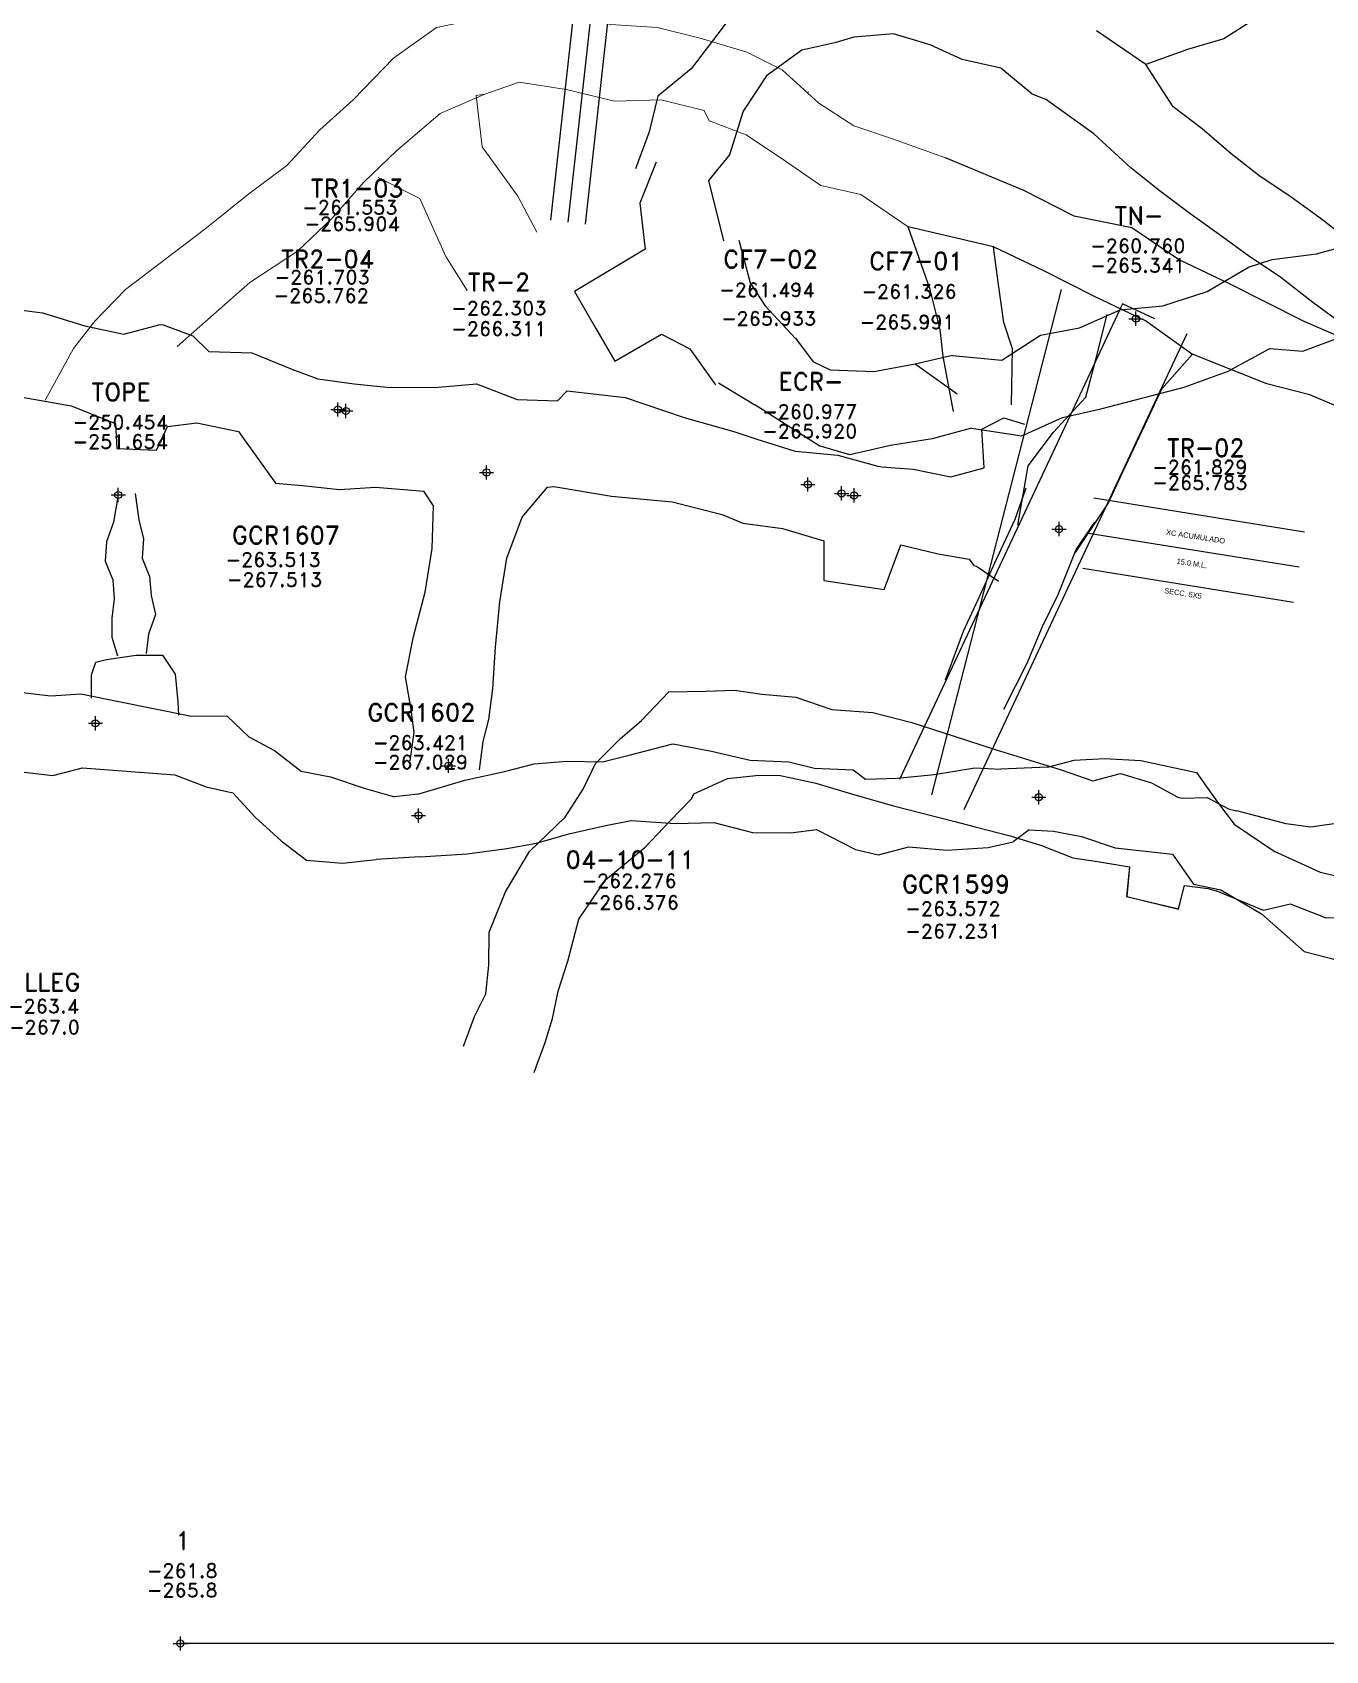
# Model space of a CAD drawing. Extents: x 9357 to 21428, y 9501 to 100038.
# Drawn here: x 10389.6 to 10480.5, y 9999.5 to 10113.3 of the extents above; entities that cross this region are included whole.
import ezdxf
from ezdxf.enums import TextEntityAlignment as Align

# ---------------------------------------------------------------- set-up
doc = ezdxf.new("R2010")
doc.units = 0
doc.header["$LTSCALE"] = 1.25
doc.header["$MEASUREMENT"] = 0
doc.header["$PDMODE"] = 34
doc.header["$PDSIZE"] = 0.5
doc.layers.get('0').update_dxf_attribs({"linetype": 'CONTINUOUS'})
for name, color, linetype in [('CF-340-8149-W-FIC', 1, 'CONTINUOUS'), ('CF-340-8149-W-SCR', 5, 'CONTINUOUS'), ('F-340-8110-W-FIC-SA', 241, 'CONTINUOUS'), ('F-340-8110-W-SA', 241, 'CONTINUOUS'), ('R-270-8326-SW-SCR', 220, 'CONTINUOUS')]:
    doc.layers.add(name, color=color, linetype=linetype)
doc.styles.add('ROMAND', font='romand.shx')
doc.styles.add('ROMANS', font='romans')

# ---------------------------------------------------------------- blocks, each defined once
blk = doc.blocks.new('F2')
blk.add_point((0, 0))
at = {"style": 'ROMAND'}
for tag, height, p in [('NOMBRE', 1.25, (0.2, 6.62)), ('CIELO', 1, (0.14, 4.62)), ('PISO', 1, (0.14, 3.25))]:
    blk.add_attdef(tag, text='', height=height, dxfattribs=at).set_placement(p, align=Align.CENTER)
at = {"style": 'ROMANS', "flags": 1}
for tag, p in [('MINA', (-0.07, -3.26)), ('LOCALIZACION', (-0.07, -4.93)), ('ESTRUCTURA', (-0.07, -6.62)), ('NIVEL', (-0.07, -8.29)), ('OBRA', (-0.07, -10.12)), ('FECHA', (-0.07, -11.79)), ('ATRAS', (-0.07, -13.48)), ('TOPOGRAFO', (2.67, -15.3))]:
    blk.add_attdef(tag, text='', height=1.25, dxfattribs=at).set_placement(p, align=Align.CENTER)

msp = doc.modelspace()

# ---------------------------------------------------------------- linework, layer by layer
for points, elevation in [([(10433.91, 10171.07), (10426.04, 10100.1)], 0), ([(10435.12, 10170.94), (10427.25, 10099.96)], -6.38), ([(10436.33, 10170.8), (10428.46, 10099.83)], 0)]:
    msp.add_lwpolyline(points, dxfattribs=dict(elevation=elevation))
at = {"color": 1}
for points, elevation in [([(10461.94, 10095.24), (10452.83, 10059.7)], -261.22), ([(10463.86, 10078.1), (10478.67, 10075.72)], -261.49)]:
    msp.add_lwpolyline(points, dxfattribs=dict(at, elevation=elevation))
at = {"color": 3}
for points in [[(10466.26, 10094.23), (10450.57, 10060.76)], [(10470.78, 10092.11), (10455.09, 10058.64)], [(10464.25, 10080.57), (10479.06, 10078.19)], [(10463.46, 10075.63), (10478.27, 10073.25)]]:
    msp.add_lwpolyline(points, dxfattribs=at)
at = {"color": 2}
for points, elevation in [([(10468.52, 10093.17), (10466.26, 10094.23)], -261.22), ([(10500, 10000), (10400, 10000)], -261.8), ([(10500, 10000), (10400, 10000)], -261.8)]:
    msp.add_lwpolyline(points, dxfattribs=dict(at, elevation=elevation))
at = {"lineweight": 20}
msp.add_polyline3d([(10420.81, 10108.88, -255.73), (10421.4, 10108.98, -256.67)], dxfattribs=at)
at = {"layer": 'CF-340-8149-W-SCR', "color": 5}
for points in [[(10386.51, 10094.08, -260.65), (10390.3, 10093.59, -260.3), (10393.29, 10092.68, -260.95), (10396.03, 10092.1, -260.6), (10398.58, 10092.78, -260.25), (10398.78, 10092.75, -260.25), (10400.88, 10091.98, -260.21), (10402.01, 10090.88, -260.49), (10405.03, 10090.77, -260.94), (10407.83, 10089.62, -260.6)], [(10386.51, 10094.08, -265.95), (10390.3, 10093.59, -265.9), (10393.29, 10092.68, -265.85), (10396.03, 10092.1, -265.9), (10398.58, 10092.78, -266.15), (10398.78, 10092.75, -266.15), (10400.88, 10091.98, -266.01), (10402.01, 10090.88, -266.09), (10405.03, 10090.77, -266.04), (10407.83, 10089.62, -265.7)], [(10407.83, 10089.62, -260.6), (10409.66, 10088.96, -260.38), (10412.23, 10088.6, -261.07), (10414.72, 10088.35, -261.25), (10418.16, 10088.37, -260.93), (10420.82, 10088.6, -260.61), (10423.69, 10087.49, -261.19), (10423.69, 10087.49, -261.19), (10426.53, 10087.41, -261.56), (10427.21, 10088.1, -261.27), (10431.28, 10087.63, -261.04), (10435.43, 10086.24, -260.81), (10438.93, 10085.24, -260.49), (10440.54, 10084.71, -260.76)], [(10407.83, 10089.62, -265.7), (10409.66, 10088.96, -265.68), (10412.23, 10088.6, -266.07), (10414.72, 10088.35, -266.35), (10418.16, 10088.37, -266.43), (10420.82, 10088.6, -266.41), (10423.69, 10087.49, -266.19), (10423.69, 10087.49, -266.19), (10426.53, 10087.41, -266.06), (10427.21, 10088.1, -266.17), (10431.28, 10087.63, -266.14), (10435.43, 10086.24, -266.21), (10438.93, 10085.24, -266.09), (10440.54, 10084.71, -265.96)], [(10385.62, 10088.25, -260.65), (10389.27, 10087.58, -260.3), (10392.33, 10087.06, -260.95), (10395.44, 10085.81, -260.6), (10395.54, 10084.04, -260.25), (10398.33, 10083.93, -260.25), (10399.1, 10085.59, -260.21), (10401.15, 10085.85, -260.49), (10404.09, 10085.25, -260.94), (10406.7, 10081.6, -260.6)], [(10385.62, 10088.25, -265.95), (10389.27, 10087.58, -265.9), (10392.33, 10087.06, -265.85), (10395.44, 10085.81, -265.9), (10395.54, 10084.04, -266.15), (10398.33, 10083.93, -266.15), (10399.1, 10085.59, -266.01), (10401.15, 10085.85, -266.09), (10404.09, 10085.25, -266.04), (10406.7, 10081.6, -265.7)], [(10440.54, 10084.71, -260.76), (10440.54, 10084.71, -260.76), (10440.54, 10084.71, -260.76), (10443.24, 10083.86, -260.94), (10446.23, 10083.57, -261.32), (10449.04, 10082.8, -261.5), (10449.34, 10082.76, -261.5), (10451.54, 10082.6, -261.68), (10454.19, 10082.06, -261.97), (10456.52, 10082.69, -262.05), (10456.36, 10085.41, -261.45), (10457.9, 10086.2, -261.45), (10459.36, 10085.77, -261.83)], [(10440.54, 10084.71, -265.96), (10440.54, 10084.71, -265.96), (10440.54, 10084.71, -265.96), (10443.24, 10083.86, -266.04), (10446.23, 10083.57, -265.92), (10449.04, 10082.8, -265.8), (10449.34, 10082.76, -265.8), (10451.54, 10082.6, -265.68), (10454.19, 10082.06, -265.57), (10456.52, 10082.69, -265.65), (10456.36, 10085.41, -265.65), (10457.9, 10086.2, -265.65), (10459.36, 10085.77, -265.53)], [(10406.7, 10081.6, -260.6), (10408.6, 10081.44, -260.38), (10411.19, 10081.17, -261.07), (10413.73, 10081.32, -261.25), (10417.13, 10081.04, -260.93)], [(10406.7, 10081.6, -265.7), (10408.6, 10081.44, -265.68), (10411.19, 10081.17, -266.07), (10413.73, 10081.32, -266.35), (10417.13, 10081.04, -266.43)], [(10416.17, 10062.08, -262.28), (10416.43, 10064.07, -262.27), (10416.24, 10065.7, -262.17), (10415.83, 10067.98, -262.06), (10416.4, 10070.83, -261.65), (10417.21, 10073.95, -261.54), (10417.71, 10077.01, -261.93), (10417.8, 10080.02, -261.82), (10417.13, 10081.04, -260.93)], [(10416.17, 10062.08, -266.38), (10416.43, 10064.07, -266.37), (10416.24, 10065.7, -266.37), (10415.83, 10067.98, -266.26), (10416.4, 10070.83, -266.15), (10417.21, 10073.95, -266.14), (10417.71, 10077.01, -266.23), (10417.8, 10080.02, -266.32), (10417.13, 10081.04, -266.43)], [(10421.03, 10061.45, -262.28), (10421.29, 10063.44, -262.27), (10421.7, 10065, -262.17), (10421.98, 10067.18, -262.06), (10422.15, 10070.08, -261.65), (10422.47, 10073.27, -261.54), (10422.96, 10076.33, -261.93), (10424.04, 10079.21, -261.82), (10425.83, 10081.33, -261.56)], [(10421.03, 10061.45, -266.38), (10421.29, 10063.44, -266.37), (10421.7, 10065, -266.37), (10421.98, 10067.18, -266.26), (10422.15, 10070.08, -266.15), (10422.47, 10073.27, -266.14), (10422.96, 10076.33, -266.23), (10424.04, 10079.21, -266.32), (10425.83, 10081.32, -266.06)], [(10425.83, 10081.32, -266.06), (10426.26, 10081.37, -266.17), (10430.31, 10080.7, -266.14), (10434.59, 10080.29, -266.21), (10438.1, 10079.4, -266.09), (10438.1, 10079.4, -266.09)], [(10425.83, 10081.33, -261.56), (10426.26, 10081.37, -261.27), (10430.31, 10080.7, -261.04), (10434.59, 10080.29, -260.81), (10438.1, 10079.4, -260.49), (10438.1, 10079.4, -260.49)], [(10438.1, 10079.4, -260.49), (10438.1, 10079.4, -260.49), (10439.56, 10078.79, -260.76), (10442.34, 10078.43, -260.94), (10445.24, 10077.55, -261.32), (10445.25, 10074.76, -261.5), (10449.49, 10074.14, -261.5), (10450.66, 10077.27, -261.68), (10453.29, 10076.63, -261.97), (10455.47, 10076.27, -262.05), (10455.8, 10075.82, -261.45), (10455.99, 10075.78, -261.45), (10457.54, 10074.72, -261.83)], [(10438.1, 10079.4, -266.09), (10438.1, 10079.4, -266.09), (10439.56, 10078.79, -265.96), (10442.34, 10078.43, -266.04), (10445.24, 10077.55, -265.92), (10445.25, 10074.76, -265.8), (10449.49, 10074.14, -265.8), (10450.66, 10077.27, -265.68), (10453.29, 10076.63, -265.57), (10455.47, 10076.27, -265.65), (10455.8, 10075.82, -265.65), (10455.99, 10075.78, -265.65), (10457.54, 10074.72, -265.53)]]:
    msp.add_polyline3d(points, dxfattribs=at)
at = {"layer": 'F-340-8110-W-SA', "color": 1}
msp.add_lwpolyline([(10393.76, 10066.48), (10393.76, 10068.13), (10394.05, 10069.03), (10394.81, 10069.22), (10396.89, 10069.51), (10398.74, 10069.51), (10399.64, 10068.18), (10399.83, 10066.24), (10399.88, 10065.29)], dxfattribs=at)
for points in [[(10395.63, 10080.78, -250.45), (10395.29, 10078.86, -252.03), (10394.81, 10077.48, -252.81), (10394.72, 10076.12, -253.9), (10395.24, 10074.82, -255.28), (10395.35, 10073.48, -257.06), (10395.17, 10072.12, -258.44), (10395.18, 10070.77, -260.53), (10395.59, 10069.46, -262.38)], [(10395.63, 10080.78, -251.65), (10395.29, 10078.86, -253.83), (10394.81, 10077.48, -255.61), (10394.72, 10076.12, -256.8), (10395.24, 10074.82, -258.28), (10395.35, 10073.48, -259.96), (10395.17, 10072.12, -261.84), (10395.18, 10070.77, -263.13), (10395.59, 10069.46, -264.51)], [(10396.83, 10080.88, -250.45), (10397.09, 10079.02, -252.03), (10397.4, 10077.7, -252.81), (10397.31, 10076.34, -253.9), (10397.83, 10075.04, -255.28), (10397.94, 10073.7, -257.06), (10398.26, 10072.38, -258.44), (10397.77, 10070.99, -260.53), (10397.59, 10069.63, -262.38)], [(10396.83, 10080.88, -251.65), (10397.09, 10079.02, -253.83), (10397.4, 10077.7, -255.61), (10397.31, 10076.34, -256.8), (10397.83, 10075.04, -258.28), (10397.94, 10073.7, -259.96), (10398.26, 10072.38, -261.84), (10397.77, 10070.99, -263.13), (10397.59, 10069.63, -264.51)]]:
    msp.add_polyline3d(points, dxfattribs=at)
at = {"layer": 'F-340-8110-W-SA'}
for points in [[(10367.69, 10074.98, -260.98), (10367.77, 10067.32, -263.1), (10370.77, 10067.19, -263.2), (10373.57, 10067.55, -263.6), (10376.26, 10067.91, -263.61), (10378.66, 10067.97, -263.41), (10381.26, 10067.93, -262.91), (10383.96, 10067.89, -262.62), (10386.28, 10067.04, -263.12), (10388.68, 10066.9, -263.32), (10390.89, 10066.65, -263.82), (10392.99, 10066.79, -263.52), (10400.79, 10065.23, -264.28)], [(10367.69, 10074.98, -266.08), (10367.77, 10067.32, -266.7), (10370.77, 10067.19, -266.8), (10373.57, 10067.55, -266.9), (10376.26, 10067.91, -267.01), (10378.66, 10067.97, -267.01), (10381.26, 10067.93, -267.01), (10383.96, 10067.89, -267.02), (10386.28, 10067.04, -266.92), (10388.68, 10066.9, -266.92), (10390.89, 10066.65, -266.92), (10392.99, 10066.79, -266.92), (10400.79, 10065.23, -266.98)], [(10400.79, 10065.23, -264.28), (10403.27, 10065.25, -263.43), (10404.81, 10063.76, -263.09), (10406.62, 10062.82, -263.45), (10408.49, 10061.35, -263.61), (10410.56, 10060.96, -263.47), (10412.93, 10060.17, -263.81), (10415.05, 10059.56, -263.47)], [(10400.79, 10065.23, -266.98), (10403.27, 10065.25, -267.03), (10404.81, 10063.76, -266.79), (10406.62, 10062.82, -267.05), (10408.49, 10061.35, -266.91), (10410.56, 10060.96, -266.97), (10412.93, 10060.17, -266.91), (10415.05, 10059.56, -266.97)], [(10416.7, 10059.73, -263.42), (10420.01, 10060.73, -263.49), (10422.8, 10061.32, -263.6), (10424.88, 10061.88, -263.51), (10427.18, 10062.05, -263.82), (10429.68, 10062.02, -263.63), (10431.57, 10062.47, -263.64), (10434.55, 10063.26, -263.65), (10434.65, 10063.27, -263.65), (10437.36, 10062.75, -263.07), (10440.08, 10062.13, -263.28), (10442.79, 10062.01, -263.69), (10444.6, 10061.56, -263.8), (10447.31, 10061.44, -263.91)], [(10416.7, 10059.73, -267.03), (10420.01, 10060.73, -267.19), (10422.8, 10061.32, -267.2), (10424.88, 10061.88, -267.11), (10427.18, 10062.05, -267.12), (10429.68, 10062.02, -267.13), (10431.57, 10062.47, -267.14), (10434.55, 10063.26, -267.05), (10434.65, 10063.27, -267.05), (10437.36, 10062.75, -267.07), (10440.08, 10062.13, -266.98), (10442.79, 10062.01, -266.99), (10444.6, 10061.56, -267.1), (10447.31, 10061.44, -267.11)], [(10386.41, 10061.14, -263.12), (10388.81, 10061.3, -263.32), (10391.02, 10061.05, -263.82), (10393.11, 10061.59, -263.52), (10399.6, 10061.1, -264.28)], [(10386.41, 10061.14, -266.92), (10388.81, 10061.3, -266.92), (10391.02, 10061.05, -266.92), (10393.11, 10061.59, -266.92), (10399.6, 10061.1, -266.98)], [(10447.31, 10061.44, -267.11), (10448.18, 10060.8, -267.3), (10450.4, 10060.87, -267.31), (10453, 10061.11, -267.23), (10455.86, 10061.6, -267.26), (10457.7, 10061.5, -267.27)], [(10447.31, 10061.44, -263.91), (10448.18, 10060.8, -263.4), (10450.4, 10060.87, -263.31), (10453, 10061.11, -263.33), (10455.86, 10061.6, -262.76), (10457.7, 10061.5, -262.97)], [(10460.99, 10061.64, -263.57), (10457.7, 10061.5, -262.97)], [(10460.99, 10061.64, -267.23), (10457.7, 10061.5, -267.27)], [(10460.99, 10061.64, -263.57), (10462.86, 10062.13, -263.43), (10464.98, 10062.24, -263.14), (10467.54, 10062.11, -263.24), (10471.47, 10061.27, -263.34), (10472.94, 10059.17, -263.25)], [(10460.99, 10061.64, -267.23), (10462.86, 10062.13, -267.13), (10464.98, 10062.24, -267.14), (10467.54, 10062.11, -267.04), (10471.47, 10061.27, -266.94), (10472.94, 10059.17, -266.95)], [(10399.6, 10061.1, -264.28), (10401.82, 10060.25, -263.43), (10403.68, 10059.82, -263.09), (10405.27, 10058.11, -263.45), (10407.08, 10056.45, -263.61), (10408.87, 10055.09, -263.47), (10411.41, 10054.88, -263.81), (10413.77, 10055.14, -263.47)], [(10399.6, 10061.1, -266.98), (10401.82, 10060.25, -267.03), (10403.68, 10059.82, -266.79), (10405.27, 10058.11, -267.05), (10407.08, 10056.45, -266.91), (10408.87, 10055.09, -266.97), (10411.41, 10054.88, -266.91), (10413.77, 10055.14, -266.97)], [(10416.7, 10059.73, -267.03), (10415.05, 10059.56, -266.97)], [(10416.7, 10059.73, -263.42), (10415.05, 10059.56, -263.47)], [(10472.94, 10059.17, -263.25), (10474.11, 10057.62, -263.27), (10476.92, 10055.73, -262.69), (10480.16, 10054.26, -263.21), (10483.81, 10053.41, -262.75), (10487.76, 10053.02, -263.29)], [(10472.94, 10059.17, -266.95), (10474.11, 10057.62, -266.77), (10476.92, 10055.73, -266.39), (10480.16, 10054.26, -266.71), (10483.81, 10053.41, -266.75), (10487.76, 10053.02, -266.89)], [(10416.83, 10055.34, -263.42), (10420.17, 10055.54, -263.49), (10422.96, 10055.92, -263.6), (10425.05, 10056.28, -263.51), (10427.33, 10056.95, -263.82), (10429.81, 10057.52, -263.63), (10431.7, 10057.88, -263.64), (10434.81, 10057.67, -263.65), (10434.81, 10057.67, -263.65), (10437.51, 10057.75, -263.07), (10440.23, 10057.03, -263.28), (10442.93, 10057.01, -263.69), (10444.73, 10057.26, -263.8), (10447.47, 10055.84, -263.91)], [(10416.83, 10055.34, -267.03), (10420.17, 10055.54, -267.19), (10422.96, 10055.92, -267.2), (10425.05, 10056.28, -267.11), (10427.33, 10056.95, -267.12), (10429.81, 10057.52, -267.13), (10431.7, 10057.88, -267.14), (10434.81, 10057.67, -267.05), (10434.81, 10057.67, -267.05), (10437.51, 10057.75, -267.07), (10440.23, 10057.03, -266.98), (10442.93, 10057.01, -266.99), (10444.73, 10057.26, -267.1), (10447.47, 10055.84, -267.11)], [(10459.69, 10057.22, -263.57), (10458.57, 10056.38, -262.97)], [(10459.69, 10057.22, -267.23), (10458.57, 10056.38, -267.27)], [(10459.69, 10057.22, -263.57), (10461.4, 10057.14, -263.43), (10463.37, 10056.77, -263.14), (10465.74, 10055.97, -263.24), (10469.78, 10055.51, -263.34), (10471.25, 10053.41, -263.25)], [(10459.69, 10057.22, -267.23), (10461.4, 10057.14, -267.13), (10463.37, 10056.77, -267.14), (10465.74, 10055.97, -267.04), (10469.78, 10055.51, -266.94), (10471.25, 10053.41, -266.95)], [(10447.47, 10055.84, -263.91), (10449.09, 10055.47, -263.4), (10451.22, 10056.04, -263.31), (10453.9, 10055.79, -263.33), (10456.81, 10055.98, -262.76), (10458.57, 10056.38, -262.97)], [(10447.47, 10055.84, -267.11), (10449.09, 10055.47, -267.3), (10451.22, 10056.04, -267.31), (10453.9, 10055.79, -267.23), (10456.81, 10055.98, -267.26), (10458.57, 10056.38, -267.27)], [(10416.83, 10055.34, -267.03), (10413.77, 10055.14, -266.97)], [(10416.83, 10055.34, -263.42), (10416.83, 10055.34, -263.42), (10413.77, 10055.14, -263.47)], [(10471.25, 10053.41, -263.25), (10473.18, 10053.02, -263.27), (10476.03, 10051.32, -262.69), (10479.03, 10048.67, -263.21), (10482.66, 10047.73, -262.75), (10486.55, 10047.04, -263.29)], [(10471.25, 10053.41, -266.95), (10473.18, 10053.02, -266.77), (10476.03, 10051.32, -266.39), (10479.03, 10048.67, -266.71), (10482.66, 10047.73, -266.75), (10486.55, 10047.04, -266.89)]]:
    msp.add_polyline3d(points, dxfattribs=at)
at = {"layer": 'R-270-8326-SW-SCR'}
for points in [[(10441.31, 10116.57, -290.33), (10441.3, 10116.58, -290.33), (10439.52, 10115.48, -289.95), (10437.72, 10113.11, -289.45), (10435.92, 10110.74, -288.85), (10433.58, 10108.82, -288.45), (10432.96, 10106.32, -287.93), (10432, 10103.71, -287.32)], [(10441.34, 10116.15, -293.43), (10441.3, 10116.58, -293.83), (10439.52, 10115.48, -293.45), (10437.72, 10113.11, -293.05), (10435.92, 10110.74, -292.55), (10433.58, 10108.82, -292.15), (10432.96, 10106.32, -291.93), (10432, 10103.71, -291.61)], [(10475.71, 10114.35, -297.32), (10473.39, 10112.85, -297.3), (10470.82, 10112.12, -297.28), (10467.9, 10111.06, -297.37)], [(10475.71, 10114.35, -293.72), (10473.39, 10112.85, -293.7), (10470.82, 10112.12, -293.88), (10467.9, 10111.06, -292.47)], [(10446.03, 10112.58, -290.33), (10446.03, 10112.58, -290.33), (10443.71, 10112.07, -289.95), (10441.21, 10110.27, -289.45), (10439.57, 10107.77, -288.85), (10438.62, 10104.71, -288.45), (10437.15, 10102.9, -287.93), (10438.2, 10098.66, -287.32)], [(10446.03, 10112.58, -293.83), (10446.03, 10112.58, -293.83), (10443.71, 10112.07, -293.45), (10441.21, 10110.27, -293.05), (10439.57, 10107.77, -292.55), (10438.62, 10104.71, -292.15), (10437.15, 10102.9, -291.93), (10438.2, 10098.66, -291.61)], [(10447.36, 10112.97, -290.38), (10447.36, 10112.97, -290.38), (10446.03, 10112.58, -290.33)], [(10447.36, 10112.97, -294.38), (10447.36, 10112.97, -294.38), (10446.03, 10112.58, -293.83)], [(10459.89, 10108.99, -292.23), (10457.69, 10110.8, -292.2), (10454.99, 10111.4, -291.58), (10452.74, 10112.45, -290.68), (10450.16, 10113.22, -290.07), (10447.36, 10112.97, -290.38)], [(10459.89, 10108.99, -296.23), (10457.69, 10110.8, -296.2), (10454.99, 10111.4, -295.58), (10452.74, 10112.45, -294.68), (10450.16, 10113.22, -294.07), (10447.36, 10112.97, -294.38)], [(10469.82, 10108.08, -293.31), (10467.9, 10111.06, -292.47), (10464.43, 10113.42, -292.56)], [(10469.82, 10108.08, -298.26), (10467.9, 10111.06, -297.37), (10464.43, 10113.42, -296.56)], [(10459.89, 10108.99, -296.23), (10460.83, 10108.61, -296.56)], [(10459.89, 10108.99, -292.23), (10460.83, 10108.61, -292.56)], [(10466.85, 10103.8, -293.31), (10464.24, 10106.18, -292.47), (10460.83, 10108.61, -292.56)], [(10466.85, 10103.8, -298.26), (10464.24, 10106.18, -297.37), (10460.83, 10108.61, -296.56)], [(10475.84, 10103.26, -299.75), (10473.89, 10104.77, -299.61), (10471.85, 10106.54, -298.98), (10469.82, 10108.08, -298.26)], [(10475.84, 10103.26, -294.65), (10473.89, 10104.77, -294.11), (10471.85, 10106.54, -293.78), (10469.82, 10108.08, -293.31)], [(10433.46, 10104.19, -287.51), (10433.46, 10104.19, -287.51), (10432.31, 10101.31, -287.27), (10432.68, 10098.07, -286.74), (10427.71, 10095.08, -286.73), (10429.21, 10092.5, -285.9), (10430.55, 10090.19, -285.41), (10433.84, 10092.08, -285.41), (10435.83, 10091.05, -285.5), (10437.63, 10088.53, -284.56)], [(10433.46, 10104.19, -291.8), (10433.46, 10104.19, -291.8), (10432.31, 10101.31, -291.27), (10432.68, 10098.07, -290.74), (10427.71, 10095.08, -290.73), (10429.21, 10092.5, -290.4), (10430.55, 10090.19, -289.91), (10433.84, 10092.08, -289.91), (10435.83, 10091.05, -289.4), (10437.63, 10088.53, -289.36)], [(10472.9, 10099.21, -299.75), (10470.98, 10100.57, -299.61), (10468.83, 10102.19, -298.98), (10466.85, 10103.8, -298.26)], [(10472.9, 10099.21, -294.65), (10470.98, 10100.57, -294.11), (10468.83, 10102.19, -293.78), (10466.85, 10103.8, -293.31)], [(10475.12, 10096.8, -284.51), (10476.77, 10097.33, -284.29), (10479.89, 10097.75, -283.83), (10481.18, 10098.08, -283.38), (10483.09, 10099.03, -283.03), (10485.52, 10099.32, -282.78), (10487.83, 10099.89, -282.54), (10490.11, 10100.76, -282.18), (10492.04, 10102.04, -281.96), (10493.8, 10103.47, -281.55), (10496.47, 10103.74, -280.96), (10498.95, 10104.15, -280.6), (10501.54, 10104.28, -280.44)], [(10475.12, 10096.8, -280.21), (10476.77, 10097.33, -279.89), (10479.89, 10097.75, -279.63), (10481.18, 10098.08, -279.37), (10483.09, 10099.03, -278.93), (10485.52, 10099.32, -279.08), (10487.83, 10099.89, -278.44), (10490.11, 10100.76, -278.08), (10492.04, 10102.04, -277.96), (10493.8, 10103.47, -277.45), (10496.47, 10103.74, -276.56), (10498.95, 10104.15, -276.1), (10501.54, 10104.28, -275.44)], [(10491.85, 10092.97, -299.33), (10489.79, 10094.84, -298.74), (10487.18, 10095.75, -298.07), (10484.82, 10096.85, -296.22), (10482.57, 10098.36, -295.14), (10480.33, 10100.12, -294.72), (10478.11, 10101.73, -294.84), (10475.84, 10103.26, -294.65)], [(10491.85, 10092.97, -303.93), (10489.79, 10094.84, -303.64), (10487.18, 10095.75, -303.07), (10484.82, 10096.85, -302.32), (10482.57, 10098.36, -301.54), (10480.33, 10100.12, -300.82), (10478.11, 10101.73, -300.34), (10475.84, 10103.26, -299.75)], [(10488.67, 10088.6, -299.33), (10486.02, 10089.67, -298.74), (10483.77, 10091.06, -298.07), (10481.82, 10092.73, -296.22), (10479.63, 10094.32, -295.14), (10477.38, 10096.07, -294.72), (10475.11, 10097.6, -294.84), (10472.9, 10099.21, -294.65)], [(10488.67, 10088.6, -303.93), (10486.02, 10089.67, -303.64), (10483.77, 10091.06, -303.07), (10481.82, 10092.73, -302.32), (10479.63, 10094.32, -301.54), (10477.38, 10096.07, -300.82), (10475.11, 10097.6, -300.34), (10472.9, 10099.21, -299.75)], [(10439.28, 10098.7, -291.8), (10440.07, 10095.7, -289.91), (10440.07, 10095.69, -289.91), (10441.1, 10094.11, -289.4), (10443.25, 10091.79, -289.36)], [(10439.28, 10098.7, -287.51), (10440.07, 10095.7, -285.41), (10440.07, 10095.69, -285.41), (10441.1, 10094.11, -285.5), (10443.25, 10091.79, -284.56)], [(10476.62, 10091.09, -284.51), (10478.93, 10090.89, -284.29), (10481.83, 10091.97, -283.83), (10483.02, 10092.58, -283.38), (10484.93, 10093.54, -283.03), (10487.24, 10094.2, -282.78), (10489.52, 10094.86, -282.54), (10491.92, 10095.35, -282.18), (10493.82, 10096.73, -281.96), (10495.74, 10097.69, -281.55), (10498.28, 10098.33, -280.96), (10500.99, 10098.08, -280.6), (10503.57, 10098.21, -280.44)], [(10476.62, 10091.09, -280.21), (10478.93, 10090.89, -279.89), (10481.83, 10091.97, -279.63), (10483.02, 10092.58, -279.37), (10484.93, 10093.54, -278.93), (10487.24, 10094.2, -279.08), (10489.52, 10094.86, -278.44), (10491.92, 10095.35, -278.08), (10493.82, 10096.73, -277.96), (10495.74, 10097.69, -277.45), (10498.28, 10098.33, -276.56), (10500.99, 10098.08, -276.1), (10503.57, 10098.21, -275.44)], [(10454.29, 10090.59, -283.28), (10457.78, 10090.27, -282.49), (10460.5, 10092.02, -282.53), (10463.24, 10092.53, -282.1), (10466.09, 10093.8, -281.34), (10469.1, 10094.08, -281.48), (10472.21, 10095.1, -281), (10475.12, 10096.8, -280.21)], [(10454.29, 10090.59, -287.38), (10457.78, 10090.27, -286.69), (10460.5, 10092.02, -286.33), (10463.24, 10092.53, -286.2), (10466.09, 10093.8, -285.94), (10469.1, 10094.08, -285.58), (10472.21, 10095.1, -285), (10475.12, 10096.8, -284.51)], [(10498.54, 10085.04, -269.17), (10496.11, 10086.61, -268.83), (10493.29, 10087.71, -268.37), (10490.46, 10088.81, -268.02), (10487.95, 10090.43, -267.67), (10484.82, 10091.02, -267.52), (10481.79, 10091.78, -267.27), (10479.02, 10092.97, -266.72)], [(10498.54, 10085.04, -264.07), (10496.11, 10086.61, -263.23), (10493.29, 10087.71, -261.97), (10490.46, 10088.81, -261.12), (10487.95, 10090.43, -260.77), (10484.82, 10091.02, -260.42), (10481.79, 10091.78, -260.27), (10479.02, 10092.97, -260.52)], [(10443.25, 10091.81, -289.44), (10444.49, 10090.15, -289.23)], [(10443.25, 10091.81, -284.26), (10444.49, 10090.15, -284.33)], [(10455.64, 10085.47, -283.28), (10459.18, 10084.95, -282.49), (10462.03, 10086.22, -282.53), (10464.74, 10086.83, -282.1), (10467.72, 10087.61, -281.34), (10470.6, 10088.37, -281.48), (10473.68, 10089.49, -281), (10476.62, 10091.09, -280.21)], [(10455.64, 10085.47, -287.38), (10459.18, 10084.95, -286.69), (10462.03, 10086.22, -286.33), (10464.74, 10086.83, -286.2), (10467.72, 10087.61, -285.94), (10470.6, 10088.37, -285.58), (10473.68, 10089.49, -285), (10476.62, 10091.09, -284.51)], [(10454.29, 10090.59, -287.38), (10451.67, 10089.99, -287.77), (10448.77, 10089.43, -288.22), (10445.72, 10089.55, -288.76), (10444.49, 10090.15, -289.23)], [(10454.62, 10087.86, -282.73), (10454.62, 10087.86, -282.73), (10454.62, 10087.86, -282.73), (10454.62, 10087.86, -282.73), (10451.67, 10089.99, -283.37), (10448.77, 10089.43, -283.72), (10445.72, 10089.55, -284.46), (10444.49, 10090.15, -284.33)], [(10437.85, 10088.66, -289.51), (10440.4, 10087.11, -289.23)], [(10437.85, 10088.66, -284.24), (10440.4, 10087.11, -284.33)], [(10444.92, 10084.24, -288.96), (10440.4, 10087.11, -289.23)], [(10444.92, 10084.24, -284.79), (10440.4, 10087.11, -284.33)], [(10455.64, 10085.47, -283.28), (10455.64, 10085.47, -283.28), (10455.64, 10085.47, -283.28), (10455.64, 10085.47, -283.28), (10452.87, 10084.73, -283.37), (10449.95, 10084.26, -283.72), (10447.08, 10083.61, -284.46), (10444.92, 10084.24, -284.79)], [(10455.64, 10085.47, -287.38), (10452.87, 10084.73, -287.77), (10449.95, 10084.26, -288.22), (10447.08, 10083.61, -288.76), (10444.92, 10084.24, -288.96)]]:
    msp.add_polyline3d(points, dxfattribs=at)
at = {"layer": 'R-270-8326-SW-SCR', "lineweight": 20}
for points in [[(10421.11, 10114.28, -253.57), (10418.01, 10113.66, -253.51), (10414.99, 10111.5, -253.14), (10412.16, 10108.58, -252.42), (10409.8, 10106.45, -251.21), (10407.48, 10103.96, -250.87), (10404.81, 10101.96, -250.14), (10401.72, 10099.47, -249.53), (10396.14, 10095.22, -248.78), (10396.14, 10095.22, -248.78)], [(10421.11, 10114.28, -256.67), (10418.01, 10113.66, -257.41), (10414.99, 10111.5, -256.94), (10412.16, 10108.58, -256.22), (10409.8, 10106.45, -255.61), (10407.48, 10103.96, -254.57), (10404.81, 10101.96, -253.84), (10401.72, 10099.47, -253.33), (10396.14, 10095.22, -251.88), (10396.14, 10095.22, -251.88)], [(10421.11, 10114.28, -253.57), (10423.56, 10114.81, -253.95), (10426.85, 10114.69, -253.97), (10430.24, 10113.87, -254.39), (10433.54, 10113.65, -255), (10436.55, 10112.91, -255.66)], [(10421.11, 10114.28, -256.67), (10423.56, 10114.81, -256.95), (10426.85, 10114.69, -257.37), (10430.24, 10113.87, -257.99), (10433.54, 10113.65, -258.6), (10436.55, 10112.91, -259.36)], [(10439.83, 10111.92, -259.94), (10436.55, 10112.91, -259.36)], [(10439.83, 10111.92, -256.63), (10436.55, 10112.91, -255.66)], [(10453.81, 10104.49, -262.59), (10453.81, 10104.49, -262.59), (10450.02, 10105.85, -261.95), (10447.35, 10106.75, -261.38), (10444.89, 10108.33, -260.89), (10442.31, 10110.67, -260.24), (10439.83, 10111.92, -259.94)], [(10453.81, 10104.49, -257.29), (10453.81, 10104.49, -257.29), (10450.02, 10105.85, -257.25), (10447.35, 10106.75, -256.68), (10444.89, 10108.33, -256.09), (10442.31, 10110.67, -255.54), (10439.83, 10111.92, -256.63)], [(10421.4, 10108.98, -253.57), (10423.83, 10109.82, -253.95), (10427.14, 10109.3, -253.97), (10430.53, 10108.48, -254.39), (10433.82, 10108.56, -255), (10436.83, 10107.82, -255.66)], [(10421.4, 10108.98, -256.67), (10423.83, 10109.82, -256.95), (10427.14, 10109.3, -257.37), (10430.53, 10108.48, -257.99), (10433.82, 10108.56, -258.6), (10436.83, 10107.82, -259.36)], [(10421.4, 10108.98, -253.57), (10421.4, 10108.98, -253.57), (10418.28, 10107.6, -253.14), (10415.2, 10104.99, -252.42), (10412.9, 10102.78, -251.21), (10410.65, 10100.22, -250.87), (10408.24, 10097.92, -250.14), (10404.89, 10095.73, -249.53), (10399.77, 10091.22, -248.78), (10399.77, 10091.22, -248.78)], [(10421.4, 10108.98, -256.67), (10421.4, 10108.98, -256.67), (10418.28, 10107.6, -256.94), (10415.2, 10104.99, -256.22), (10412.9, 10102.78, -255.61), (10410.65, 10100.22, -254.57), (10408.24, 10097.92, -253.84), (10404.89, 10095.73, -253.33), (10399.77, 10091.22, -251.88), (10399.77, 10091.22, -251.88)], [(10425.07, 10099.26, -251.32), (10423.73, 10101.79, -251.72), (10421.22, 10105.27, -251.33), (10420.81, 10108.88, -252.43)], [(10425.07, 10099.26, -256.02), (10423.73, 10101.79, -256.02), (10421.22, 10105.27, -255.83), (10420.81, 10108.88, -255.73)], [(10444.17, 10109.12, -259.75), (10444.16, 10109.13, -259.75)], [(10444.17, 10109.12, -255.85), (10444.16, 10109.13, -255.85)], [(10437.18, 10107.1, -259.94), (10436.83, 10107.82, -259.36)], [(10437.18, 10107.1, -256.63), (10436.83, 10107.82, -255.66)], [(10451.19, 10099.65, -262.59), (10447.85, 10101.91, -261.95), (10445.03, 10102.55, -261.38), (10442.63, 10104.22, -260.89), (10439.8, 10106.12, -260.24), (10437.18, 10107.1, -259.94)], [(10451.19, 10099.65, -257.29), (10447.85, 10101.91, -257.25), (10445.03, 10102.55, -256.68), (10442.63, 10104.22, -256.09), (10439.8, 10106.12, -255.54), (10437.18, 10107.1, -256.63)], [(10420.16, 10095.15, -251.32), (10418.67, 10097.56, -251.72), (10416.85, 10101.62, -251.33), (10413.91, 10103.11, -252.43)], [(10420.16, 10095.15, -256.02), (10418.67, 10097.56, -256.02), (10416.85, 10101.62, -255.83), (10413.91, 10103.11, -255.73)], [(10396.14, 10095.22, -248.78), (10393.99, 10093, -248.88), (10392.48, 10091.09, -249.03), (10390.48, 10087.44, -249.16)], [(10396.14, 10095.22, -251.88), (10393.99, 10093, -252.08), (10392.48, 10091.09, -252.13), (10390.48, 10087.44, -252.66)]]:
    msp.add_polyline3d(points, dxfattribs=at)
at = {"layer": 'R-270-8326-SW-SCR', "lineweight": -3}
for points in [[(10479.02, 10092.97, -266.72), (10479.02, 10092.97, -266.72), (10473.78, 10095.63, -265.51), (10470.2, 10097.34, -265.24), (10466.9, 10099.57, -265.18), (10462.85, 10100.4, -264.61), (10459.32, 10102.19, -263.74), (10453.81, 10104.49, -262.59)], [(10479.02, 10092.97, -260.52), (10479.02, 10092.97, -260.52), (10473.78, 10095.63, -258.81), (10470.2, 10097.34, -258.94), (10466.9, 10099.57, -258.48), (10462.85, 10100.4, -258.21), (10459.32, 10102.19, -258.04), (10453.81, 10104.49, -257.29)], [(10476.4, 10088.59, -266.72), (10476.4, 10088.59, -266.72), (10471.11, 10090.71, -265.51), (10467.87, 10093.03, -265.24), (10464.29, 10094.73, -265.18), (10460.76, 10096.53, -264.61), (10457.18, 10098.23, -263.74), (10451.19, 10099.65, -262.59)], [(10476.4, 10088.59, -260.52), (10476.4, 10088.59, -260.52), (10471.11, 10090.71, -258.81), (10467.87, 10093.03, -258.94), (10464.29, 10094.73, -258.48), (10460.76, 10096.53, -258.21), (10457.18, 10098.23, -258.04), (10451.19, 10099.65, -257.29)], [(10454.37, 10086.66, -258.67), (10453.64, 10090.53, -258.9), (10453.44, 10092.42, -258.46), (10452.73, 10095.23, -257.91), (10451.19, 10099.65, -257.29)], [(10454.37, 10086.66, -262.47), (10453.64, 10090.53, -262.3), (10453.44, 10092.42, -262.06), (10452.73, 10095.23, -261.91), (10451.19, 10099.65, -262.59)], [(10458.44, 10087.11, -262.47), (10458.52, 10091.06, -262.3), (10457.91, 10092.91, -262.06), (10457.5, 10095.75, -261.91), (10457.18, 10098.23, -263.74)], [(10458.44, 10087.11, -258.67), (10458.52, 10091.06, -258.9), (10457.91, 10092.91, -258.46), (10457.5, 10095.75, -257.91), (10457.18, 10098.23, -258.04)], [(10495.77, 10080.4, -269.17), (10493.29, 10081.89, -268.83), (10490.37, 10082.82, -268.37), (10487.64, 10084.09, -268.02), (10484.92, 10085.37, -267.67), (10482.2, 10086.64, -267.52), (10479.43, 10087.83, -267.27), (10476.4, 10088.59, -266.72)], [(10495.77, 10080.4, -264.07), (10493.29, 10081.89, -263.23), (10490.37, 10082.82, -261.97), (10487.64, 10084.09, -261.12), (10484.92, 10085.37, -260.77), (10482.2, 10086.64, -260.42), (10479.43, 10087.83, -260.27), (10476.4, 10088.59, -260.52)]]:
    msp.add_polyline3d(points, dxfattribs=at)
at = {"layer": 'R-270-8326-SW-SCR', "color": 11}
for points in [[(10458.89, 10078.66, -261.44), (10459.63, 10082.82, -260.97), (10461.4, 10085.19, -261.52), (10463.67, 10087.66, -260.46), (10464.41, 10090.41, -261.81), (10465.18, 10093.47, -260.86)], [(10458.89, 10078.66, -265.24), (10459.63, 10082.82, -265.47), (10461.4, 10085.19, -265.52), (10463.67, 10087.66, -265.56), (10464.41, 10090.41, -265.51), (10465.18, 10093.47, -265.56)], [(10462.96, 10076.74, -261.44), (10465.24, 10080.18, -260.97), (10466.47, 10082.81, -261.52), (10467.83, 10085.7, -260.46), (10469.02, 10088.24, -261.81), (10471.16, 10090.66, -260.86)], [(10462.96, 10076.74, -265.24), (10465.24, 10080.18, -265.47), (10466.47, 10082.81, -265.52), (10467.83, 10085.7, -265.56), (10469.02, 10088.24, -265.51), (10471.16, 10090.66, -265.56)], [(10453.81, 10067.77, -262.48), (10455.08, 10071.19, -262.08), (10456.24, 10073.73, -261.88), (10457.28, 10076.01, -262.28), (10458.71, 10079.09, -261.88), (10459.48, 10081.28, -261.18)], [(10453.81, 10067.77, -266.18), (10455.08, 10071.19, -266.18), (10456.24, 10073.73, -266.08), (10457.28, 10076.01, -266.08), (10458.71, 10079.09, -265.88), (10459.48, 10081.28, -265.88)], [(10457.92, 10065.71, -262.48), (10459.54, 10068.94, -262.08), (10460.62, 10071.53, -261.88), (10461.74, 10073.77, -262.28), (10463, 10076.94, -261.88), (10464.3, 10078.86, -261.18)], [(10457.92, 10065.71, -266.18), (10459.54, 10068.94, -266.18), (10460.62, 10071.53, -266.08), (10461.74, 10073.77, -266.08), (10463, 10076.94, -265.88), (10464.3, 10078.86, -265.88)]]:
    msp.add_polyline3d(points, dxfattribs=at)
at = {"layer": 'R-270-8326-SW-SCR', "color": 1}
for points in [[(10429.2, 10061.9, -312.21), (10430.93, 10063.62, -311.27), (10432.43, 10064.91, -310.95), (10434.34, 10066.94, -310.86), (10436.95, 10066.97, -310.74), (10438.97, 10067.06, -310.52)], [(10429.2, 10061.9, -316.25), (10430.93, 10063.62, -316.27), (10432.43, 10064.91, -316.05), (10434.34, 10066.94, -315.76), (10436.95, 10066.97, -315.34), (10438.97, 10067.06, -314.99)], [(10438.97, 10067.06, -310.52), (10438.97, 10067.06, -310.52), (10440.88, 10066.76, -310.51), (10443.28, 10066.55, -309.87), (10445.82, 10065.69, -309.6), (10448.69, 10065.47, -309.19), (10451.43, 10064.77, -308.99), (10454.41, 10063.81, -308.46)], [(10438.97, 10067.06, -314.99), (10438.97, 10067.06, -314.99), (10440.88, 10066.76, -315.11), (10443.28, 10066.55, -314.77), (10445.82, 10065.69, -314.2), (10448.69, 10065.47, -313.59), (10451.43, 10064.77, -313.09), (10454.41, 10063.81, -312.86)], [(10454.41, 10063.81, -308.46), (10457.31, 10062.87, -308.38), (10459.74, 10062.13, -307.98), (10461.94, 10061.46, -307.09), (10464.17, 10060.67, -306.7), (10466.11, 10061.2, -306.76), (10468.29, 10060.53, -305.98), (10470.15, 10059.53, -305.51), (10470.44, 10059.46, -305.49), (10472.22, 10059.51, -305.15), (10473.71, 10058.71, -304.42), (10474.3, 10058.56, -304.37)], [(10454.41, 10063.81, -312.86), (10457.31, 10062.87, -312.38), (10459.74, 10062.13, -311.98), (10461.94, 10061.46, -311.69), (10464.17, 10060.67, -311.5), (10466.11, 10061.2, -311.06), (10468.29, 10060.53, -310.58), (10470.15, 10059.53, -310.11), (10470.44, 10059.46, -310.09), (10472.22, 10059.51, -309.85), (10473.71, 10058.71, -309.62), (10474.3, 10058.56, -309.57)], [(10419.91, 10042.01, -315.31), (10420.06, 10042.4, -315.29), (10420.69, 10044.11, -315.18), (10421.49, 10045.69, -314.28), (10421.7, 10047.7, -314.27), (10421.71, 10050.03, -313.84), (10422.87, 10052.86, -312.96), (10424.56, 10055.7, -312.28), (10427.05, 10058.11, -311.9), (10428.32, 10060.1, -311.76), (10429.2, 10061.9, -312.21)], [(10419.91, 10042.01, -319.31), (10420.06, 10042.4, -319.89), (10420.69, 10044.11, -319.78), (10421.49, 10045.69, -319.18), (10421.7, 10047.7, -319.07), (10421.71, 10050.03, -318.74), (10422.87, 10052.86, -317.86), (10424.56, 10055.7, -317.28), (10427.05, 10058.11, -316.7), (10428.32, 10060.1, -316.46), (10429.2, 10061.9, -316.25)], [(10435.95, 10059.4, -312.21), (10435.95, 10059.4, -312.21), (10435.95, 10059.4, -312.21), (10436.12, 10059.75, -310.86), (10438.47, 10060.85, -310.74), (10440.47, 10061.04, -310.52)], [(10435.95, 10059.4, -316.25), (10435.95, 10059.4, -316.25), (10435.95, 10059.4, -316.25), (10436.12, 10059.75, -315.76), (10438.47, 10060.85, -315.34), (10440.47, 10061.04, -314.99)], [(10440.47, 10061.04, -310.52), (10440.47, 10061.04, -310.52), (10440.47, 10061.04, -310.52), (10442.08, 10061.08, -309.87), (10444.69, 10060.51, -309.6), (10447.43, 10059.7, -309.19), (10450.15, 10058.91, -308.99), (10454.46, 10057.82, -308.7)], [(10440.47, 10061.04, -314.99), (10440.47, 10061.04, -314.99), (10440.47, 10061.04, -314.99), (10442.08, 10061.08, -314.77), (10444.69, 10060.51, -314.2), (10447.43, 10059.7, -313.59), (10450.15, 10058.91, -313.09), (10454.46, 10057.82, -312.7)], [(10424.88, 10040.17, -315.31), (10425.03, 10040.56, -315.29), (10425.66, 10042.27, -315.18), (10426.18, 10043.95, -314.28), (10426.58, 10045.89, -314.27), (10427.25, 10047.98, -313.84), (10428.03, 10050.95, -312.96), (10429.9, 10053.72, -312.28), (10432.68, 10056.02, -311.9), (10434.42, 10057.84, -311.76), (10435.95, 10059.4, -312.21)], [(10424.88, 10040.17, -319.31), (10425.03, 10040.56, -319.89), (10425.66, 10042.27, -319.78), (10426.18, 10043.95, -319.18), (10426.58, 10045.89, -319.07), (10427.25, 10047.98, -318.74), (10428.03, 10050.95, -317.86), (10429.9, 10053.72, -317.28), (10432.68, 10056.02, -316.7), (10434.42, 10057.84, -316.46), (10435.95, 10059.4, -316.25)], [(10486.22, 10057.52, -302.65), (10486.22, 10057.52, -302.65), (10486.22, 10057.52, -302.65), (10482.29, 10057.82, -303.14), (10479.48, 10057.41, -302.67), (10477.76, 10057.65, -303.03), (10474.3, 10058.56, -304.37)], [(10486.22, 10057.52, -307.75), (10486.22, 10057.52, -307.75), (10486.22, 10057.52, -307.75), (10482.29, 10057.82, -308.74), (10479.48, 10057.41, -308.97), (10477.76, 10057.65, -309.13), (10474.3, 10058.56, -309.57)], [(10480.54, 10051.04, -303.14), (10482.19, 10051.06, -302.72), (10485.01, 10051.02, -302.47), (10488.16, 10052.16, -302.65), (10491.09, 10053.86, -302.33), (10493.53, 10055.17, -302.27), (10496.02, 10057.03, -301.87), (10497.72, 10058.6, -301.86)], [(10454.46, 10057.82, -308.7), (10455.9, 10057.45, -308.38), (10458.36, 10056.81, -307.98), (10460.55, 10056.13, -307.09), (10462.76, 10055.25, -306.7), (10464.5, 10055.01, -306.76), (10466.75, 10054.63, -305.98), (10466.54, 10052.55, -305.51), (10470.2, 10051.67, -305.49), (10470.61, 10053.32, -305.15), (10472.26, 10053.1, -304.42), (10472.84, 10052.94, -304.37)], [(10454.46, 10057.82, -312.7), (10455.9, 10057.45, -312.38), (10458.36, 10056.81, -311.98), (10460.55, 10056.13, -311.69), (10462.76, 10055.25, -311.5), (10464.5, 10055.01, -311.06), (10466.75, 10054.63, -310.58), (10466.55, 10052.53, -310.11), (10470.2, 10051.66, -310.09), (10470.61, 10053.32, -309.85), (10472.26, 10053.1, -309.62), (10472.84, 10052.94, -309.57)], [(10480.54, 10051.04, -303.14), (10480.54, 10051.04, -303.14), (10480.54, 10051.04, -303.14), (10480.54, 10051.04, -303.14), (10478.08, 10051.99, -302.67), (10476.18, 10051.55, -303.03), (10472.84, 10052.94, -304.37)], [(10480.54, 10051.04, -308.74), (10480.54, 10051.04, -308.74), (10480.54, 10051.04, -308.74), (10480.54, 10051.04, -308.74), (10478.08, 10051.99, -308.97), (10476.18, 10051.55, -309.13), (10472.84, 10052.94, -309.57)]]:
    msp.add_polyline3d(points, dxfattribs=at)

# ---------------------------------------------------------------- block references
at = {"color": 2}
msp.add_blockref('F2', (10400, 10000, -261.8), dxfattribs=at).add_auto_attribs({'NOMBRE': '1', 'CIELO': '-261.8', 'PISO': '-265.8'})
at = {"layer": 'CF-340-8149-W-FIC', "color": 2}
ref = msp.add_blockref('F2', (10411.64, 10086.69, -261.55), dxfattribs=at)
ref.add_attrib('NOMBRE', 'TR1-03', dxfattribs={"layer": '0', "height": 1.25, "style": 'ROMAND'}).set_placement((10412.44, 10101.73, -261.55), align=Align.CENTER)
ref.add_attrib('CIELO', '-261.553', dxfattribs={"layer": '0', "height": 1, "style": 'ROMAND'}).set_placement((10411.93, 10100.51, -261.55), align=Align.CENTER)
ref.add_attrib('PISO', '-265.904', dxfattribs={"layer": '0', "height": 1, "style": 'ROMAND'}).set_placement((10412.08, 10099.35, -261.55), align=Align.CENTER)
for p, values in [((10467.2, 10093.18, -260.76), {'NOMBRE': 'TN-', 'CIELO': '-260.760', 'PISO': '-265.341'}), ((10444.13, 10081.52, -260.98), {'NOMBRE': 'ECR-', 'CIELO': '-260.977', 'PISO': '-265.920'})]:
    msp.add_blockref('F2', p, dxfattribs=at).add_auto_attribs(values)
ref = msp.add_blockref('F2', (10411.08, 10086.79, -261.7), dxfattribs=at)
ref.add_attrib('NOMBRE', 'TR2-04', dxfattribs={"layer": '0', "height": 1.25, "style": 'ROMAND'}).set_placement((10410.34, 10096.75, -261.7), align=Align.CENTER)
ref.add_attrib('CIELO', '-261.703', dxfattribs={"layer": '0', "height": 1, "style": 'ROMAND'}).set_placement((10409.98, 10095.6, -261.7), align=Align.CENTER)
ref.add_attrib('PISO', '-265.762', dxfattribs={"layer": '0', "height": 1, "style": 'ROMAND'}).set_placement((10409.91, 10094.3, -261.7), align=Align.CENTER)
ref = msp.add_blockref('F2', (10446.5, 10080.89, -261.49), dxfattribs=at)
ref.add_attrib('NOMBRE', 'CF7-02', dxfattribs={"layer": '0', "height": 1.25, "style": 'ROMAND'}).set_placement((10441.5, 10096.74, -261.49), align=Align.CENTER)
ref.add_attrib('CIELO', '-261.494', dxfattribs={"layer": '0', "height": 1, "style": 'ROMAND'}).set_placement((10441.25, 10094.71, -261.49), align=Align.CENTER)
ref.add_attrib('PISO', '-265.933', dxfattribs={"layer": '0', "height": 1, "style": 'ROMAND'}).set_placement((10441.38, 10092.69, -261.49), align=Align.CENTER)
ref = msp.add_blockref('F2', (10447.38, 10080.75, -261.33), dxfattribs=at)
ref.add_attrib('NOMBRE', 'CF7-01', dxfattribs={"layer": '0', "height": 1.25, "style": 'ROMAND'}).set_placement((10451.76, 10096.61, -261.33), align=Align.CENTER)
ref.add_attrib('CIELO', '-261.326', dxfattribs={"layer": '0', "height": 1, "style": 'ROMAND'}).set_placement((10451.25, 10094.59, -261.33), align=Align.CENTER)
ref.add_attrib('PISO', '-265.991', dxfattribs={"layer": '0', "height": 1, "style": 'ROMAND'}).set_placement((10451.12, 10092.44, -261.33), align=Align.CENTER)
ref = msp.add_blockref('F2', (10421.53, 10082.36, -262.3), dxfattribs=at)
ref.add_attrib('NOMBRE', 'TR-2', dxfattribs={"layer": '0', "height": 1.25, "style": 'ROMAND'}).set_placement((10422.41, 10095.13, -262.3), align=Align.CENTER)
ref.add_attrib('CIELO', '-262.303', dxfattribs={"layer": '0', "height": 1, "style": 'ROMAND'}).set_placement((10422.41, 10093.42, -262.3), align=Align.CENTER)
ref.add_attrib('PISO', '-266.311', dxfattribs={"layer": '0', "height": 1, "style": 'ROMAND'}).set_placement((10422.41, 10091.97, -262.3), align=Align.CENTER)
ref = msp.add_blockref('F2', (10461.79, 10078.38, -261.83), dxfattribs=at)
ref.add_attrib('NOMBRE', 'TR-02', dxfattribs={"layer": '0', "height": 1.25, "style": 'ROMAND'}).set_placement((10472.11, 10083.47, -261.83), align=Align.CENTER)
ref.add_attrib('CIELO', '-261.829', dxfattribs={"layer": '0', "height": 1, "style": 'ROMAND'}).set_placement((10471.7, 10082.24, -261.83), align=Align.CENTER)
ref.add_attrib('PISO', '-265.783', dxfattribs={"layer": '0', "height": 1, "style": 'ROMAND'}).set_placement((10471.71, 10081.15, -261.83), align=Align.CENTER)
ref = msp.add_blockref('F2', (10418.85, 10061.73, -262.28), dxfattribs=at)
ref.add_attrib('NOMBRE', '04-10-11', dxfattribs={"layer": '0', "height": 1.25, "style": 'ROMAND'}).set_placement((10431.64, 10054.51, -262.28), align=Align.CENTER)
ref.add_attrib('CIELO', '-262.276', dxfattribs={"layer": '0', "height": 1, "style": 'ROMAND'}).set_placement((10431.56, 10053.14, -262.28), align=Align.CENTER)
ref.add_attrib('PISO', '-266.376', dxfattribs={"layer": '0', "height": 1, "style": 'ROMAND'}).set_placement((10431.72, 10051.62, -262.28), align=Align.CENTER)
at = {"layer": 'F-340-8110-W-FIC-SA', "color": 1}
msp.add_blockref('F2', (10395.63, 10080.78, -250.45), dxfattribs=at).add_auto_attribs({'NOMBRE': 'TOPE', 'CIELO': '-250.454', 'PISO': '-251.654'})
at = {"layer": 'F-340-8110-W-FIC-SA', "color": 4}
ref = msp.add_blockref('F2', (10394.03, 10064.72, -263.51), dxfattribs=at)
ref.add_attrib('NOMBRE', 'GCR1607', dxfattribs={"layer": '0', "height": 1.25, "style": 'ROMAND'}).set_placement((10407.43, 10077.33, -263.51), align=Align.CENTER)
ref.add_attrib('CIELO', '-263.513', dxfattribs={"layer": '0', "height": 1, "style": 'ROMAND'}).set_placement((10406.53, 10075.73, -263.51), align=Align.CENTER)
ref.add_attrib('PISO', '-267.513', dxfattribs={"layer": '0', "height": 1, "style": 'ROMAND'}).set_placement((10406.63, 10074.33, -263.51), align=Align.CENTER)
at = {"layer": 'F-340-8110-W-FIC-SA'}
msp.add_blockref('F2', (10416.75, 10058.24, -263.42), dxfattribs=at).add_auto_attribs({'NOMBRE': 'GCR1602', 'CIELO': '-263.421', 'PISO': '-267.029'})
ref = msp.add_blockref('F2', (10460.37, 10059.52, -263.57), dxfattribs=at)
ref.add_attrib('NOMBRE', 'GCR1599', dxfattribs={"layer": '0', "height": 1.25, "style": 'ROMAND'}).set_placement((10454.55, 10052.78, -263.57), align=Align.CENTER)
ref.add_attrib('CIELO', '-263.572', dxfattribs={"layer": '0', "height": 1, "style": 'ROMAND'}).set_placement((10454.34, 10051.19, -263.57), align=Align.CENTER)
ref.add_attrib('PISO', '-267.231', dxfattribs={"layer": '0', "height": 1, "style": 'ROMAND'}).set_placement((10454.34, 10049.6, -263.57), align=Align.CENTER)
at = {"layer": 'F-340-8110-W-FIC-SA', "color": 4}
ref = msp.add_blockref('F2', (10378.28, 10050.43, -263.4), dxfattribs=at)
ref.add_attrib('NOMBRE', 'LLEG', dxfattribs={"layer": '0', "height": 1.25, "style": 'ROMAND'}).set_placement((10390.99, 10045.88, -263.4), align=Align.CENTER)
ref.add_attrib('CIELO', '-263.4', dxfattribs={"layer": '0', "height": 1, "style": 'ROMAND'}).set_placement((10390.38, 10044.33, -263.4), align=Align.CENTER)
ref.add_attrib('PISO', '-267.0', dxfattribs={"layer": '0', "height": 1, "style": 'ROMAND'}).set_placement((10390.45, 10042.85, -263.4), align=Align.CENTER)

# ---------------------------------------------------------------- texts
at = {"color": 2, "width": 7.1898, "attachment_point": 1, "rotation": 351.2078}
for s, insert, char_height in [('XC ACUMULADO', (10469.36, 10078.36), 0.3761), ('15.0 M.L.', (10470.1, 10076.32), 0.376), ('SECC. 5X5', (10469.23, 10074.25), 0.376)]:
    msp.add_mtext(s, dxfattribs=dict(at, insert=insert, char_height=char_height))

doc.saveas('drawing.dxf')
